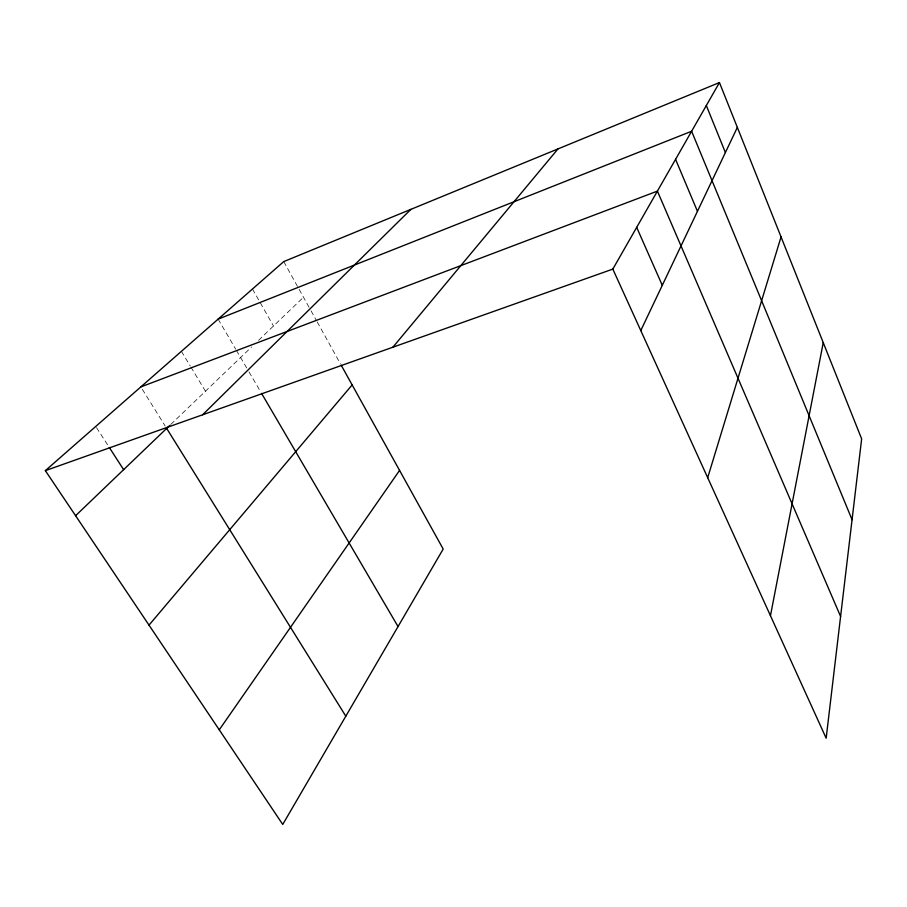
<?xml version="1.0" encoding="UTF-8"?>
<svg xmlns="http://www.w3.org/2000/svg" width="907" height="907" viewBox="0 0 907 907"><rect width="100%" height="100%" fill="white"/><g stroke="black" fill="none" stroke-linecap="round" stroke-linejoin="round"><path stroke-width="0.68" stroke-dasharray="4.54 3.4" d="M170.743 424.487L251.568 347.018M258.54 340.329L303.494 297.235M96.493 427.616L107.797 445.133M142.308 389.284L165.187 426.029M181.411 351.326L190.153 365.838M190.878 367.04L205.458 391.223M218.122 319.139L235.684 349.138M236.387 350.34L248.291 370.68M248.983 371.87L260.865 392.175M252.463 289.027L273.506 325.998M283.732 261.601L310.353 309.582M311.033 310.818L316.509 320.693M317.201 321.928L340.488 363.922"/><path stroke-width="1.36" d="M770.462 615.706L823.239 342.619M707.698 477.683L781.052 236.931M640.784 330.556L737.346 127.399M612.826 269.096L719.455 82.56L861.65 438.886L826.164 738.207L612.826 269.096L45.35 470.642L282.746 824.44L443.194 549.052L341.179 365.158M219.256 729.818L399.568 470.416M392.901 347.2L557.986 148.907M149.009 625.127L352.143 384.931M202.612 414.794L410.882 209.358M75.587 515.709L169.722 425.474M45.35 470.642L283.732 261.601L719.455 82.56M218.122 319.139L691.622 131.254L852.07 519.734M140.834 386.915L657.405 191.116L840.596 616.454M109.305 447.468L123.624 469.667M166.661 428.399L345.816 716.179M261.567 393.377L398.037 626.556M636.68 227.362L662.291 285.32M675.568 159.337L697.46 211.32M706.326 105.529L725.396 152.546"/></g></svg>
